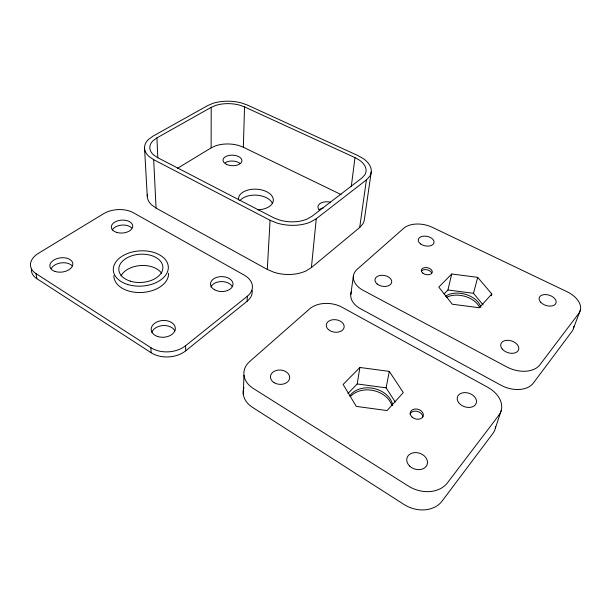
<?xml version="1.0" encoding="UTF-8"?>
<svg xmlns="http://www.w3.org/2000/svg" width="611" height="611" viewBox="0 0 611 611"><rect width="100%" height="100%" fill="white"/><g stroke="black" fill="none" stroke-linecap="round" stroke-linejoin="round"><path stroke-width="0.92" d="M177.32 168.422L211.131 147.893L211.2 107.337L215.683 105.42A24.379 12.663 2.2 0 1 239.543 105.115L244.545 106.902L354.991 157.615L359.711 160.326A25.968 14.519 6.4 0 1 364.729 174.96L361.872 178.015L311.977 216.286L307.173 219.044A27.625 16.444 4.4 0 1 279.296 219.975L273.277 217.562L157.63 157.638L153.537 154.866A25.998 14.129 -0.1 0 1 153.109 140.683L156.912 137.895L211.2 107.337M341.137 194.596L243.346 147.236L244.545 106.902M243.27 394.057L243.98 375.261M247.142 301.215L247.333 296.236A22.485 14.977 1 0 0 244.324 275.187L133.381 212.735A21.293 12.739 -3.6 0 0 103.679 213.667L38.577 253.237A23.065 14.19 -7.4 0 0 35.988 273.613L36.851 278.685L151.146 352.73A24.142 16.993 -3.8 0 0 185.721 350.798L247.142 301.215A22.37 14.992 0.9 0 0 252.114 290.24M371.236 171.951L364.393 219.311A29.886 17.948 6.5 0 1 362.881 223.84L359.696 227.513L311.404 267.58L306.065 270.902A31.711 20.224 4.3 0 1 273.957 272.277L267.29 269.443L270.077 220.273L153.689 159.662L148.947 156.431A31.237 16.978 -0.1 0 1 148.557 139.377L152.987 136.161L207.793 105.527L212.987 103.32A29.29 15.214 2.2 0 1 241.551 102.969L247.34 105.023L358.099 155.66L363.56 158.791A31.199 17.452 6.4 0 1 369.701 176.35L366.417 179.909L316.269 218.73L310.701 221.946A33.193 19.766 4.4 0 1 277.073 223.091L270.077 220.273M311.404 267.58L316.269 218.73M351.272 186.599L354.991 157.615M359.696 227.513L366.417 179.909M350.798 294.372L353.379 276.134M347.957 393.492L357.206 383.952L359.887 367.463L389.314 371.404L403.291 392.575L387.069 410.569L356.289 406.384L343.122 384.456L359.887 367.463M395.202 401.954L386.099 387.848L389.314 371.404M444.09 293.952L447.924 289.996L451.735 273.995L477.71 277.348L491.794 293.967L491.29 295.747M483.072 304.912L473.494 293.311L477.71 277.348M501.157 410.714L495.101 429.029A26.044 18.949 19.7 0 1 492.848 433.505L442.013 501.188A27.907 22.248 20.6 0 1 404.008 504.465L252.412 407.277A25.097 19.04 3.1 0 1 243.354 389.894M573.63 327.893L580.404 309.968M491.794 293.967L479.352 307.753L452.316 304.225L438.797 287.101L451.735 273.995M35.988 273.613L150.825 347.651A24.272 16.978 -3.7 0 0 185.591 345.734L247.333 296.236M211.131 147.893L215.462 145.884A23.531 13.045 1.9 0 1 238.511 145.426L243.346 147.236M447.924 289.996L473.494 293.311M357.206 383.952L386.099 387.848M147.381 194.199A29.924 17.482 -0.6 0 0 151.513 204.807L156.065 208.099L267.29 269.443M150.825 347.651L151.146 352.73M144.524 147.87L147.251 196.032M153.689 159.662L156.065 208.099M156.912 137.895L157.821 157.829M185.591 345.734L185.721 350.798M351.615 291.409A22.164 14.717 9.5 0 0 360.482 308.708L500.905 385.182A24.646 16.65 19.2 0 0 533.365 383.051L572.018 331.361A23.195 14.465 18.5 0 0 573.851 326.373M446.458 297.389A20.293 13.175 14.4 0 1 479.711 307.631M421.628 270.849A5.568 3.513 11.7 0 1 427.12 269.818A5.568 3.513 11.7 0 1 431.672 273.002M445.572 296.205A20.331 13.167 14.3 0 1 466.162 294.548A20.331 13.167 14.3 0 1 480.872 307.402M239.924 200.622A17.352 10.349 2.8 0 1 257.262 195.215A17.352 10.349 2.8 0 1 272.453 203.455M319.225 209.649A9.929 5.957 6.1 0 1 323.173 207.977M225.207 162.694A9.409 5.293 2 0 1 240.047 163.442M319.66 210.52A9.99 5.934 6.1 0 1 319.805 203.715A9.99 5.934 6.1 0 1 330.528 202.18M238.55 199.843A17.444 10.318 2.8 0 1 254.252 189.158A17.444 10.318 2.8 0 1 273.254 199.003A17.444 10.318 2.8 0 1 257.773 209.81M168.567 273.262A27.38 17.666 -3.7 0 1 141.401 292.501A27.38 17.666 -3.7 0 1 113.883 275.569M36.851 278.685A22.951 14.213 -7.6 0 1 31.428 268.619M151.841 332.292A12.029 8.394 -4 0 1 163.198 325.541A12.029 8.394 -4 0 1 174.983 331.078M210.955 286.91A11.197 7.477 0.5 0 1 221.365 281.572A11.197 7.477 0.5 0 1 232.241 286.567M51.248 268.489A11.494 7.164 -7.3 0 1 61.26 262.867A11.494 7.164 -7.3 0 1 72.258 265.915M112.203 230.141A10.67 6.477 -3.7 0 1 121.161 225.138A10.67 6.477 -3.7 0 1 131.686 227.918M120.963 275.943A21.82 14.168 -3.8 0 1 140.927 265.525A21.82 14.168 -3.8 0 1 161.778 273.522M495.582 426.57A26.044 18.949 19.7 0 1 495.307 428.227M243.514 389.085A25.097 19.04 3.1 0 1 243.972 387.481M351.126 395.897A22.828 17.253 12.2 0 1 374.031 390.681A22.828 17.253 12.2 0 1 391.85 405.567M409.996 414.059A6.675 4.987 16.1 0 1 417.26 411.356A6.675 4.987 16.1 0 1 422.85 417.114M349.698 396.02A22.882 17.253 12.2 0 1 373.833 388.481A22.882 17.253 12.2 0 1 392.674 405.322M578.785 313.412L539.849 364.859A25.135 16.596 18.6 0 1 506.779 366.921L363.293 290.416A22.569 14.633 9.3 0 1 357.152 269.321L403.711 228.285A21.27 12.831 10.7 0 1 432.206 227.269L566.84 291.623A23.623 14.381 18 0 1 578.785 313.412M498.889 415.19L447.382 482.927A28.534 22.317 19.6 0 1 408.538 486.15L253.328 388.489A25.624 19.025 3.2 0 1 249.693 361.529L309.548 308.937A23.844 16.474 7.2 0 1 342.206 307.318L487.738 387.29A26.586 18.941 19 0 1 498.889 415.19M377.17 284.016A8.478 5.499 9.8 0 0 391.376 283.298A8.478 5.499 9.8 0 0 381.501 275.271A8.478 5.499 9.8 0 0 377.17 284.016M420.528 243.911A8.027 4.857 11 0 0 433.802 243.346A8.027 4.857 11 0 0 424.126 236.129A8.027 4.857 11 0 0 420.528 243.911M540.697 302.246A8.806 5.384 17.6 0 0 555.437 304.095A8.806 5.384 17.6 0 0 546.769 294.655A8.806 5.384 17.6 0 0 540.697 302.246M502.227 349.018A9.333 6.148 18 0 0 517.914 351.02A9.333 6.148 18 0 0 509.131 340.396A9.333 6.148 18 0 0 502.227 349.018M422.881 273.193A5.583 3.513 11.7 0 0 432.114 272.758A5.583 3.513 11.7 0 0 425.393 267.557A5.583 3.513 11.7 0 0 422.881 273.193M226.429 164.344A9.463 5.27 2 0 0 241.788 161.548A9.463 5.27 2 0 0 229.194 155.4A9.463 5.27 2 0 0 226.429 164.344M127.737 284.512A27.556 17.635 -3.6 0 0 168.315 266.946A27.556 17.635 -3.6 0 0 126.362 253.993A27.556 17.635 -3.6 0 0 127.737 284.512M130.296 281.144A22.065 14.122 -3.6 0 0 162.885 267.175A22.065 14.122 -3.6 0 0 129.372 256.696A22.065 14.122 -3.6 0 0 130.296 281.144M55.097 271.46A11.556 7.149 -7.2 0 0 72.824 264.41A11.556 7.149 -7.2 0 0 56.097 258.949A11.556 7.149 -7.2 0 0 55.097 271.46M157.577 336.485A12.09 8.394 -3.8 0 0 175.319 328.16A12.09 8.394 -3.8 0 0 156.851 321.974A12.09 8.394 -3.8 0 0 157.577 336.485M214.507 289.736A11.25 7.462 0.5 0 0 232.844 285.444A11.25 7.462 0.5 0 0 217.951 277.027A11.25 7.462 0.5 0 0 214.507 289.736M116.678 232.394A10.723 6.461 -3.6 0 0 132.747 226.169A10.723 6.461 -3.6 0 0 116.693 221.19A10.723 6.461 -3.6 0 0 116.678 232.394M458.64 402.596A9.929 7.095 18.4 0 0 475.396 404.772A9.929 7.095 18.4 0 0 466.544 392.705A9.929 7.095 18.4 0 0 458.64 402.596M409.698 466.109A10.601 8.271 18.7 0 0 427.12 464.612A10.601 8.271 18.7 0 0 414.51 452.621A10.601 8.271 18.7 0 0 409.698 466.109M274.224 382.715A9.631 7.172 4.1 0 0 289.599 378.423A9.631 7.172 4.1 0 0 276.355 370.449A9.631 7.172 4.1 0 0 274.224 382.715M328.39 329.55A9.005 6.263 7.7 0 0 343.665 328.657A9.005 6.263 7.7 0 0 333.621 319.652A9.005 6.263 7.7 0 0 328.39 329.55M412.081 417.084A6.69 4.987 16 0 0 423.125 416.267A6.69 4.987 16 0 0 415.167 409.003A6.69 4.987 16 0 0 412.081 417.084"/></g></svg>
